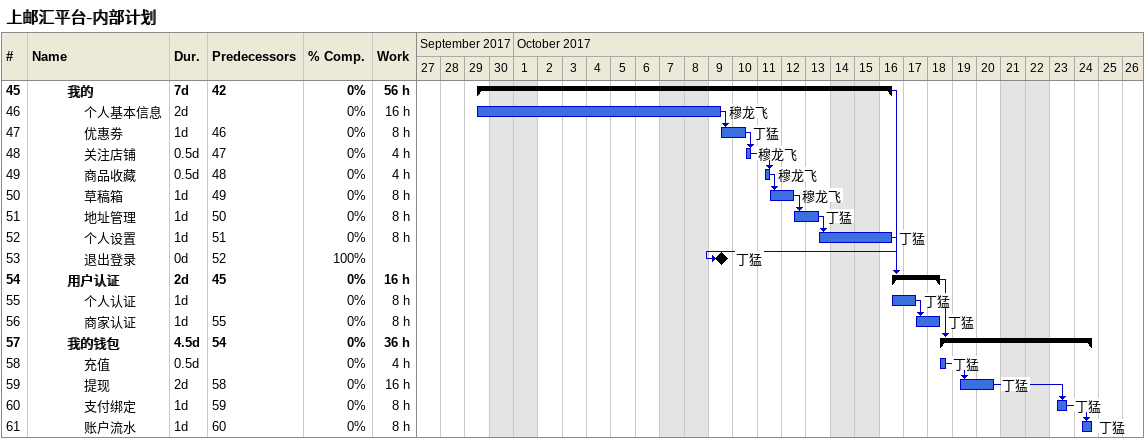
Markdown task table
上邮汇平台-内部计划

| ID | Level | Task | Duration | Start | Finish | Predecessors | Resources | % complete | Work (h) |
|---|---|---|---|---|---|---|---|---|---|
| 45 | 3 | **我的** | 7d | 2017-09-29 | 2017-10-16 | 42 |  | 0 | 56 |
| 46 | 4 | 个人基本信息 | 2d | 2017-09-29 | 2017-10-09 |  | 穆龙飞 | 0 | 16 |
| 47 | 4 | 优惠劵 | 1d | 2017-10-09 | 2017-10-10 | 46 | 丁猛 | 0 | 8 |
| 48 | 4 | 关注店铺 | 0.5d | 2017-10-10 | 2017-10-10 | 47 | 穆龙飞 | 0 | 4 |
| 49 | 4 | 商品收藏 | 0.5d | 2017-10-11 | 2017-10-11 | 48 | 穆龙飞 | 0 | 4 |
| 50 | 4 | 草稿箱 | 1d | 2017-10-11 | 2017-10-12 | 49 | 穆龙飞 | 0 | 8 |
| 51 | 4 | 地址管理 | 1d | 2017-10-12 | 2017-10-13 | 50 | 丁猛 | 0 | 8 |
| 52 | 4 | 个人设置 | 1d | 2017-10-13 | 2017-10-16 | 51 | 丁猛 | 0 | 8 |
| 53 | 4 | 退出登录 | 0d | 2017-10-09 | 2017-10-09 | 52 | 丁猛 | 100 |  |
| 54 | 3 | **用户认证** | 2d | 2017-10-16 | 2017-10-18 | 45 |  | 0 | 16 |
| 55 | 4 | 个人认证 | 1d | 2017-10-16 | 2017-10-17 |  | 丁猛 | 0 | 8 |
| 56 | 4 | 商家认证 | 1d | 2017-10-17 | 2017-10-18 | 55 | 丁猛 | 0 | 8 |
| 57 | 3 | **我的钱包** | 4.5d | 2017-10-18 | 2017-10-24 | 54 |  | 0 | 36 |
| 58 | 4 | 充值 | 0.5d | 2017-10-18 | 2017-10-18 |  | 丁猛 | 0 | 4 |
| 59 | 4 | 提现 | 2d | 2017-10-19 | 2017-10-20 | 58 | 丁猛 | 0 | 16 |
| 60 | 4 | 支付绑定 | 1d | 2017-10-23 | 2017-10-23 | 59 | 丁猛 | 0 | 8 |
| 61 | 4 | 账户流水 | 1d | 2017-10-24 | 2017-10-24 | 60 | 丁猛 | 0 | 8 |
